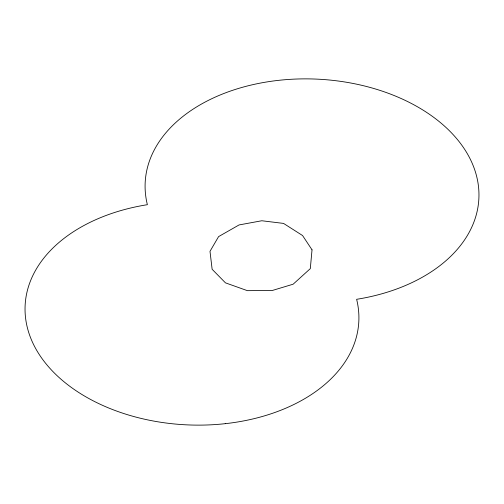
<?xml version="1.0" encoding="UTF-8"?>
<svg xmlns="http://www.w3.org/2000/svg" width="504" height="504" viewBox="0 0 504 504"><rect width="100%" height="100%" fill="white"/><g stroke="black" fill="none" stroke-linecap="round" stroke-linejoin="round"><path stroke-width="0.76" d="M312.026 249.833L310.307 268.632L293.152 284.193L272.299 290.487L247.388 290.663L225.458 282.851L212.134 269.287L209.998 251.345L218.591 236.609L239.066 224.935L261.815 220.752L283.544 223.411L302.57 235.538L312.026 249.833M225.244 423.675A167.038 111.554 2.7 0 0 356.624 299.307A167.038 111.554 2.7 0 0 474.352 168.764A167.038 111.554 2.7 0 0 278.756 80.325A167.038 111.554 2.7 0 0 147.376 204.693A167.038 111.554 2.7 0 0 29.648 335.236A167.038 111.554 2.7 0 0 225.244 423.675"/></g></svg>
